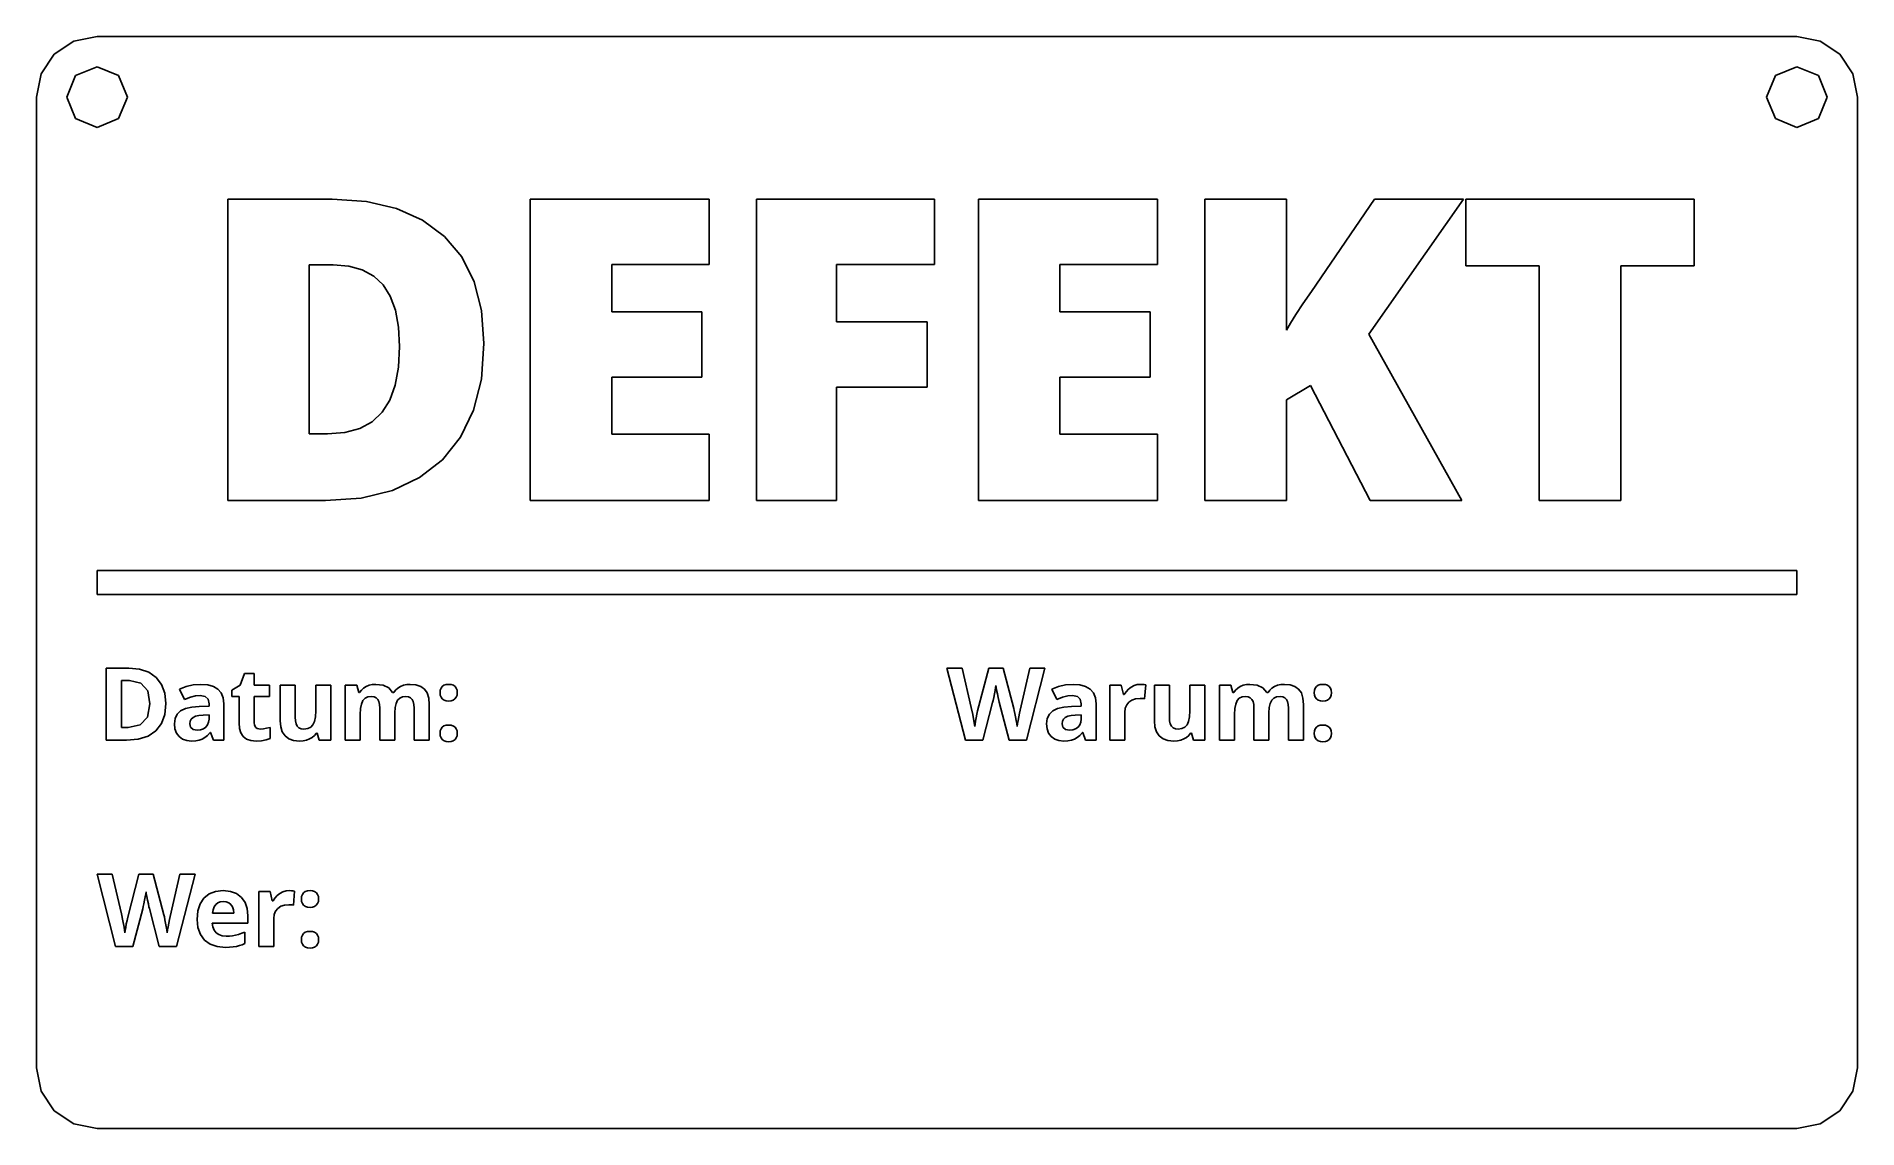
# Model space of a CAD drawing. Header units: metres. Extents: x 0 to 150, y 0 to 90.
import ezdxf

# ---------------------------------------------------------------- set-up
doc = ezdxf.new("R2010")
doc.units = ezdxf.units.M

msp = doc.modelspace()

# ---------------------------------------------------------------- linework, layer by layer
for p, q in [((5, 90), (3.08658, 89.6194)), ((145, 90), (5, 90)), ((146.913, 89.6194), (145, 90)), ((1.46446, 88.5355), (0.3806, 86.9134)), ((3.08658, 89.6194), (1.46446, 88.5355)), ((148.536, 88.5355), (146.913, 89.6194)), ((149.619, 86.9134), (148.536, 88.5355)), ((3.23222, 86.7678), (5, 87.5)), ((5, 87.5), (6.76776, 86.7678)), ((143.232, 86.7678), (145, 87.5)), ((145, 87.5), (146.768, 86.7678)), ((0.3806, 86.9134), (0, 85)), ((2.5, 85), (3.23222, 86.7678)), ((6.76776, 86.7678), (7.5, 85)), ((142.5, 85), (143.232, 86.7678)), ((146.768, 86.7678), (147.5, 85)), ((150, 85), (149.619, 86.9134)), ((0, 85), (0, 5)), ((3.23222, 83.2322), (2.5, 85)), ((7.5, 85), (6.76776, 83.2322)), ((143.232, 83.2322), (142.5, 85)), ((147.5, 85), (146.768, 83.2322)), ((150, 5), (150, 85)), ((4.99998, 82.5), (3.23222, 83.2322)), ((6.76776, 83.2322), (4.99998, 82.5)), ((145, 82.5), (143.232, 83.2322)), ((146.768, 83.2322), (145, 82.5)), ((15.7743, 51.75), (15.7743, 76.582)), ((15.7743, 76.582), (24.3713, 76.582)), ((24.3713, 76.582), (27.1913, 76.3909)), ((40.6776, 51.75), (40.6776, 76.582)), ((40.6776, 76.582), (55.4056, 76.582)), ((55.4056, 76.582), (55.4056, 71.203)), ((59.3066, 51.75), (59.3066, 76.582)), ((59.3066, 76.582), (73.9816, 76.582)), ((73.9816, 76.582), (73.9816, 71.203)), ((77.5985, 51.75), (77.5985, 76.582)), ((77.5985, 76.582), (92.3265, 76.582)), ((92.3265, 76.582), (92.3265, 71.203)), ((96.2245, 51.75), (96.2245, 76.582)), ((96.2245, 76.582), (102.961, 76.582)), ((102.961, 76.582), (102.961, 65.797)), ((105.013, 68.973), (110.22, 76.582)), ((117.551, 76.582), (109.731, 65.457)), ((110.22, 76.582), (117.551, 76.582)), ((117.725, 71.101), (117.725, 76.582)), ((117.725, 76.582), (136.537, 76.582)), ((136.537, 76.582), (136.537, 71.101)), ((27.1913, 76.3909), (29.6703, 75.8175)), ((29.6703, 75.8175), (31.8083, 74.8619)), ((31.8083, 74.8619), (33.6053, 73.524)), ((33.6053, 73.524), (35.029, 71.8257)), ((24.4353, 71.169), (22.4773, 71.169)), ((22.4773, 71.169), (22.4773, 57.248)), ((25.727, 71.0659), (24.4353, 71.169)), ((26.8431, 70.7568), (25.727, 71.0659)), ((27.7835, 70.2414), (26.8431, 70.7568)), ((35.029, 71.8257), (36.0458, 69.7878)), ((55.4056, 71.203), (47.3806, 71.203)), ((47.3806, 71.203), (47.3806, 67.302)), ((73.9816, 71.203), (65.9076, 71.203)), ((65.9076, 71.203), (65.9076, 66.47)), ((92.3265, 71.203), (84.3015, 71.203)), ((84.3015, 71.203), (84.3015, 67.302)), ((123.786, 71.101), (117.725, 71.101)), ((123.786, 51.75), (123.786, 71.101)), ((136.537, 71.101), (130.489, 71.101)), ((130.489, 71.101), (130.489, 51.75)), ((28.5483, 69.52), (27.7835, 70.2414)), ((29.1407, 68.5851), (28.5483, 69.52)), ((36.0458, 69.7878), (36.656, 67.4102)), ((29.5638, 67.4293), (29.1407, 68.5851)), ((103.729, 67.092), (104.307, 67.9593)), ((104.307, 67.9593), (105.013, 68.973)), ((29.8177, 66.0526), (29.5638, 67.4293)), ((29.9023, 64.455), (29.8177, 66.0526)), ((36.656, 67.4102), (36.8593, 64.693)), ((47.3806, 67.302), (54.8116, 67.302)), ((54.8116, 67.302), (54.8116, 61.923)), ((65.9076, 66.47), (73.3536, 66.47)), ((73.3536, 66.47), (73.3536, 61.091)), ((84.3015, 67.302), (91.7325, 67.302)), ((91.7325, 67.302), (91.7325, 61.923)), ((102.961, 65.797), (103.281, 66.3713)), ((103.281, 66.3713), (103.729, 67.092)), ((36.8593, 64.693), (36.6453, 61.7629)), ((109.731, 65.457), (117.415, 51.75)), ((29.8129, 62.7449), (29.9023, 64.455)), ((29.5446, 61.2698), (29.8129, 62.7449)), ((36.6453, 61.7629), (36.0033, 59.1895)), ((54.8116, 61.923), (47.3806, 61.923)), ((47.3806, 61.923), (47.3806, 57.214)), ((91.7325, 61.923), (84.3015, 61.923)), ((84.3015, 61.923), (84.3015, 57.214)), ((28.4713, 59.024), (29.0974, 60.0294)), ((29.0974, 60.0294), (29.5446, 61.2698)), ((73.3536, 61.091), (65.9076, 61.091)), ((65.9076, 61.091), (65.9076, 51.75)), ((104.945, 61.245), (102.961, 60.056)), ((102.961, 60.056), (102.961, 51.75)), ((109.847, 51.75), (104.945, 61.245)), ((27.6542, 58.247), (28.4713, 59.024)), ((36.0033, 59.1895), (34.9333, 56.9729)), ((22.4773, 57.248), (23.9763, 57.248)), ((23.9763, 57.248), (25.4066, 57.359)), ((25.4066, 57.359), (26.6326, 57.692)), ((26.6326, 57.692), (27.6542, 58.247)), ((47.3806, 57.214), (55.4056, 57.214)), ((55.4056, 57.214), (55.4056, 51.75)), ((84.3015, 57.214), (92.3265, 57.214)), ((92.3265, 57.214), (92.3265, 51.75)), ((34.9333, 56.9729), (33.4353, 55.113)), ((33.4353, 55.113), (31.5502, 53.6417)), ((29.3176, 52.5908), (26.7377, 51.9602)), ((31.5502, 53.6417), (29.3176, 52.5908)), ((23.8103, 51.75), (15.7743, 51.75)), ((26.7377, 51.9602), (23.8103, 51.75)), ((55.4056, 51.75), (40.6776, 51.75)), ((65.9076, 51.75), (59.3066, 51.75)), ((92.3265, 51.75), (77.5985, 51.75)), ((102.961, 51.75), (96.2245, 51.75)), ((117.415, 51.75), (109.847, 51.75)), ((130.489, 51.75), (123.786, 51.75)), ((5, 44), (5, 46)), ((5, 46), (145, 46)), ((145, 46), (145, 44)), ((145, 44), (5, 44)), ((5.74799, 32), (5.74799, 37.952)), ((5.74799, 37.952), (7.60699, 37.952)), ((7.60699, 37.952), (8.5011, 37.8664)), ((8.5011, 37.8664), (9.25143, 37.6098)), ((9.25143, 37.6098), (9.85799, 37.182)), ((16.7889, 36.552), (17.1469, 37.511)), ((17.1469, 37.511), (17.9389, 37.511)), ((17.9389, 37.511), (17.9389, 36.544)), ((76.519, 32), (75, 37.952)), ((75, 37.952), (76.239, 37.952)), ((76.239, 37.952), (77.001, 34.702)), ((77.5159, 34.413), (78.439, 37.952)), ((78.439, 37.952), (79.629, 37.952)), ((79.629, 37.952), (80.499, 34.616)), ((81.0159, 34.4864), (81.825, 37.952)), ((83.064, 37.952), (81.549, 32)), ((81.825, 37.952), (83.064, 37.952)), ((7.67299, 36.92), (7.00699, 36.92)), ((7.00699, 36.92), (7.00699, 33.04)), ((8.60577, 36.7067), (7.67299, 36.92)), ((9.16544, 36.0667), (8.60577, 36.7067)), ((9.35199, 35), (9.16544, 36.0667)), ((9.85799, 37.182), (10.3035, 36.6014)), ((10.3035, 36.6014), (10.5709, 35.8851)), ((11.7906, 36.198), (12.3364, 36.4258)), ((12.2056, 35.361), (11.7906, 36.198)), ((12.3364, 36.4258), (12.9204, 36.5624)), ((12.9204, 36.5624), (13.5426, 36.608)), ((13.5426, 36.608), (14.1089, 36.564)), ((14.1089, 36.564), (14.5795, 36.432)), ((14.5795, 36.432), (14.9546, 36.212)), ((14.9546, 36.212), (15.2274, 35.9023)), ((16.1069, 36.138), (16.7889, 36.552)), ((16.1069, 35.614), (16.1069, 36.138)), ((17.9389, 36.544), (19.1919, 36.544)), ((19.1919, 36.544), (19.1919, 35.614)), ((20.0752, 33.592), (20.0752, 36.544)), ((20.0752, 36.544), (21.3142, 36.544)), ((21.3142, 36.544), (21.3142, 33.902)), ((23.0002, 34.416), (23.0002, 36.544)), ((23.0002, 36.544), (24.2392, 36.544)), ((24.2392, 36.544), (24.2392, 32)), ((25.4391, 32), (25.4391, 36.544)), ((25.4391, 36.544), (26.3851, 36.544)), ((26.3851, 36.544), (26.552, 35.942)), ((26.621, 35.942), (26.7617, 36.1354)), ((26.7617, 36.1354), (26.9384, 36.2984)), ((26.9384, 36.2984), (27.1511, 36.431)), ((27.1511, 36.431), (27.3937, 36.5293)), ((27.3937, 36.5293), (27.6591, 36.5883)), ((27.6591, 36.5883), (27.9471, 36.608)), ((27.9471, 36.608), (28.5557, 36.534)), ((28.5557, 36.534), (29.0177, 36.312)), ((29.0177, 36.312), (29.3331, 35.942)), ((29.4421, 35.942), (29.5839, 36.1374)), ((29.5839, 36.1374), (29.7643, 36.3011)), ((29.7643, 36.3011), (29.983, 36.433)), ((29.983, 36.433), (30.2312, 36.5302)), ((30.2312, 36.5302), (30.4995, 36.5885)), ((30.4995, 36.5885), (30.7881, 36.608)), ((30.7881, 36.608), (31.2628, 36.5641)), ((31.2628, 36.5641), (31.6538, 36.4324)), ((31.6538, 36.4324), (31.9611, 36.213)), ((31.9611, 36.213), (32.1822, 35.8974)), ((33.2426, 35.918), (33.2629, 36.1268)), ((33.2629, 36.1268), (33.3239, 36.2984)), ((33.3239, 36.2984), (33.4256, 36.433)), ((33.4256, 36.433), (33.566, 36.5302)), ((33.566, 36.5302), (33.7433, 36.5885)), ((33.7433, 36.5885), (33.9576, 36.608)), ((33.9576, 36.608), (34.1653, 36.5881)), ((34.1653, 36.5881), (34.3394, 36.5284)), ((34.3394, 36.5284), (34.4796, 36.429)), ((34.4796, 36.429), (34.5824, 36.2931)), ((34.5824, 36.2931), (34.644, 36.1228)), ((34.644, 36.1228), (34.6646, 35.918)), ((78.9622, 36.11), (78.905, 35.815)), ((79.0032, 36.3457), (78.9622, 36.11)), ((79.028, 36.522), (79.0032, 36.3457)), ((79.0489, 36.3643), (79.028, 36.522)), ((79.0902, 36.13), (79.0489, 36.3643)), ((79.152, 35.819), (79.0902, 36.13)), ((83.6315, 36.198), (84.1772, 36.4258)), ((84.0465, 35.361), (83.6315, 36.198)), ((84.1772, 36.4258), (84.7612, 36.5624)), ((84.7612, 36.5624), (85.3835, 36.608)), ((85.3835, 36.608), (85.9497, 36.564)), ((85.9497, 36.564), (86.4203, 36.432)), ((86.4203, 36.432), (86.7955, 36.212)), ((86.7955, 36.212), (87.0682, 35.9023)), ((88.4127, 32), (88.4127, 36.544)), ((88.4127, 36.544), (89.3507, 36.544)), ((89.3507, 36.544), (89.5337, 35.759)), ((89.7518, 35.9971), (89.9418, 36.2021)), ((89.9418, 36.2021), (90.1647, 36.374)), ((90.1647, 36.374), (90.411, 36.504)), ((90.411, 36.504), (90.6714, 36.582)), ((90.6714, 36.582), (90.9457, 36.608)), ((90.9457, 36.608), (91.1041, 36.6039)), ((91.1041, 36.6039), (91.2435, 36.5916)), ((91.2435, 36.5916), (91.3637, 36.571)), ((91.3637, 36.571), (91.2707, 35.41)), ((92.0781, 33.592), (92.0781, 36.544)), ((92.0781, 36.544), (93.3171, 36.544)), ((93.3171, 36.544), (93.3171, 33.902)), ((95.0031, 34.416), (95.0031, 36.544)), ((95.0031, 36.544), (96.2421, 36.544)), ((96.2421, 36.544), (96.2421, 32)), ((97.442, 32), (97.442, 36.544)), ((97.442, 36.544), (98.388, 36.544)), ((98.388, 36.544), (98.555, 35.942)), ((98.624, 35.942), (98.7646, 36.1354)), ((98.7646, 36.1354), (98.9413, 36.2984)), ((98.9413, 36.2984), (99.154, 36.431)), ((99.154, 36.431), (99.3967, 36.5293)), ((99.3967, 36.5293), (99.662, 36.5883)), ((99.662, 36.5883), (99.95, 36.608)), ((99.95, 36.608), (100.559, 36.534)), ((100.559, 36.534), (101.021, 36.312)), ((101.021, 36.312), (101.336, 35.942)), ((101.445, 35.942), (101.587, 36.1374)), ((101.587, 36.1374), (101.767, 36.3011)), ((101.767, 36.3011), (101.986, 36.433)), ((101.986, 36.433), (102.234, 36.5302)), ((102.234, 36.5302), (102.502, 36.5885)), ((102.502, 36.5885), (102.791, 36.608)), ((102.791, 36.608), (103.266, 36.5641)), ((103.266, 36.5641), (103.657, 36.4324)), ((103.657, 36.4324), (103.964, 36.213)), ((103.964, 36.213), (104.185, 35.8974)), ((105.245, 35.918), (105.266, 36.1268)), ((105.266, 36.1268), (105.327, 36.2984)), ((105.327, 36.2984), (105.428, 36.433)), ((105.428, 36.433), (105.569, 36.5302)), ((105.569, 36.5302), (105.746, 36.5885)), ((105.746, 36.5885), (105.96, 36.608)), ((105.96, 36.608), (106.168, 36.5881)), ((106.168, 36.5881), (106.342, 36.5284)), ((106.342, 36.5284), (106.482, 36.429)), ((106.482, 36.429), (106.585, 36.2931)), ((106.585, 36.2931), (106.647, 36.1228)), ((106.647, 36.1228), (106.667, 35.918)), ((9.15111, 33.9111), (9.35199, 35)), ((10.66, 35.033), (10.5676, 34.1294)), ((10.5709, 35.8851), (10.66, 35.033)), ((11.8746, 34.416), (12.2736, 34.6089)), ((12.6801, 35.5438), (12.2056, 35.361)), ((12.2736, 34.6089), (12.788, 34.7342)), ((13.1114, 35.6534), (12.6801, 35.5438)), ((12.788, 34.7342), (13.4176, 34.792)), ((13.4996, 35.69), (13.1114, 35.6534)), ((13.4176, 34.792), (14.2146, 34.816)), ((13.8969, 35.6147), (13.4996, 35.69)), ((14.1352, 35.3887), (13.8969, 35.6147)), ((14.2146, 35.012), (14.1352, 35.3887)), ((14.2146, 34.816), (14.2146, 35.012)), ((15.2274, 35.9023), (15.3911, 35.5013)), ((15.3911, 35.5013), (15.4456, 35.009)), ((15.4456, 35.009), (15.4456, 32)), ((16.6999, 35.614), (16.1069, 35.614)), ((16.6999, 33.433), (16.6999, 35.614)), ((19.1919, 35.614), (17.9389, 35.614)), ((17.9389, 35.614), (17.9389, 33.436)), ((26.552, 35.942), (26.621, 35.942)), ((26.7021, 34.6068), (26.6781, 34.126)), ((26.774, 34.9878), (26.7021, 34.6068)), ((26.8941, 35.269), (26.774, 34.9878)), ((27.0678, 35.4623), (26.8941, 35.269)), ((27.2998, 35.5783), (27.0678, 35.4623)), ((27.5901, 35.617), (27.2998, 35.5783)), ((27.8062, 35.5898), (27.5901, 35.617)), ((27.9798, 35.5081), (27.8062, 35.5898)), ((28.1111, 35.372), (27.9798, 35.5081)), ((28.2033, 35.1821), (28.1111, 35.372)), ((28.2586, 34.9378), (28.2033, 35.1821)), ((28.2771, 34.639), (28.2586, 34.9378)), ((28.2771, 32), (28.2771, 34.639)), ((29.3331, 35.942), (29.4421, 35.942)), ((29.5413, 34.6934), (29.5161, 34.267)), ((29.6169, 35.0354), (29.5413, 34.6934)), ((29.7431, 35.293), (29.6169, 35.0354)), ((29.9202, 35.473), (29.7431, 35.293)), ((30.1488, 35.581), (29.9202, 35.473)), ((30.4291, 35.617), (30.1488, 35.581)), ((30.6452, 35.5898), (30.4291, 35.617)), ((30.8188, 35.5081), (30.6452, 35.5898)), ((30.9501, 35.372), (30.8188, 35.5081)), ((31.0423, 35.1821), (30.9501, 35.372)), ((31.0976, 34.9378), (31.0423, 35.1821)), ((31.1161, 34.639), (31.0976, 34.9378)), ((31.1161, 32), (31.1161, 34.639)), ((32.1822, 35.8974), (32.3148, 35.4761)), ((32.3148, 35.4761), (32.3591, 34.949)), ((32.3591, 34.949), (32.3591, 32)), ((33.2634, 35.7126), (33.2426, 35.918)), ((33.3257, 35.5415), (33.2634, 35.7126)), ((33.4296, 35.405), (33.3257, 35.5415)), ((33.5714, 35.3061), (33.4296, 35.405)), ((33.7473, 35.2468), (33.5714, 35.3061)), ((33.9576, 35.227), (33.7473, 35.2468)), ((34.1613, 35.247), (33.9576, 35.227)), ((34.334, 35.307), (34.1613, 35.247)), ((34.4756, 35.407), (34.334, 35.307)), ((34.5806, 35.5442), (34.4756, 35.407)), ((34.6436, 35.7146), (34.5806, 35.5442)), ((34.6646, 35.918), (34.6436, 35.7146)), ((77.001, 34.702), (77.1221, 34.1287)), ((78.754, 35.121), (77.949, 32)), ((78.7943, 35.2901), (78.754, 35.121)), ((78.8447, 35.5214), (78.7943, 35.2901)), ((78.905, 35.815), (78.8447, 35.5214)), ((79.2175, 35.5099), (79.152, 35.819)), ((79.2689, 35.2799), (79.2175, 35.5099)), ((79.306, 35.129), (79.2689, 35.2799)), ((80.114, 32), (79.306, 35.129)), ((80.499, 34.616), (80.5402, 34.4404)), ((83.7155, 34.416), (84.1145, 34.6089)), ((84.5209, 35.5438), (84.0465, 35.361)), ((84.1145, 34.6089), (84.6288, 34.7342)), ((84.9522, 35.6534), (84.5209, 35.5438)), ((84.6288, 34.7342), (85.2585, 34.792)), ((85.3405, 35.69), (84.9522, 35.6534)), ((85.2585, 34.792), (86.0555, 34.816)), ((85.7377, 35.6147), (85.3405, 35.69)), ((85.976, 35.3887), (85.7377, 35.6147)), ((86.0555, 35.012), (85.976, 35.3887)), ((86.0555, 34.816), (86.0555, 35.012)), ((87.0682, 35.9023), (87.2319, 35.5013)), ((87.2319, 35.5013), (87.2865, 35.009)), ((87.2865, 35.009), (87.2865, 32)), ((89.5337, 35.759), (89.5947, 35.759)), ((89.5947, 35.759), (89.7518, 35.9971)), ((89.6884, 34.6354), (89.6517, 34.299)), ((89.7984, 34.9181), (89.6884, 34.6354)), ((89.9817, 35.147), (89.7984, 34.9181)), ((90.2315, 35.3153), (89.9817, 35.147)), ((90.5395, 35.4163), (90.2315, 35.3153)), ((90.9057, 35.45), (90.5395, 35.4163)), ((91.0418, 35.4455), (90.9057, 35.45)), ((91.1635, 35.4322), (91.0418, 35.4455)), ((91.2707, 35.41), (91.1635, 35.4322)), ((98.555, 35.942), (98.624, 35.942)), ((98.705, 34.6068), (98.681, 34.126)), ((98.777, 34.9878), (98.705, 34.6068)), ((98.897, 35.269), (98.777, 34.9878)), ((99.0708, 35.4623), (98.897, 35.269)), ((99.3028, 35.5783), (99.0708, 35.4623)), ((99.593, 35.617), (99.3028, 35.5783)), ((99.8091, 35.5898), (99.593, 35.617)), ((99.9828, 35.5081), (99.8091, 35.5898)), ((100.114, 35.372), (99.9828, 35.5081)), ((100.206, 35.1821), (100.114, 35.372)), ((100.262, 34.9378), (100.206, 35.1821)), ((100.28, 34.639), (100.262, 34.9378)), ((100.28, 32), (100.28, 34.639)), ((101.336, 35.942), (101.445, 35.942)), ((101.544, 34.6934), (101.519, 34.267)), ((101.62, 35.0354), (101.544, 34.6934)), ((101.746, 35.293), (101.62, 35.0354)), ((101.923, 35.473), (101.746, 35.293)), ((102.152, 35.581), (101.923, 35.473)), ((102.432, 35.617), (102.152, 35.581)), ((102.648, 35.5898), (102.432, 35.617)), ((102.822, 35.5081), (102.648, 35.5898)), ((102.953, 35.372), (102.822, 35.5081)), ((103.045, 35.1821), (102.953, 35.372)), ((103.101, 34.9378), (103.045, 35.1821)), ((103.119, 34.639), (103.101, 34.9378)), ((103.119, 32), (103.119, 34.639)), ((104.185, 35.8974), (104.318, 35.4761)), ((104.318, 35.4761), (104.362, 34.949)), ((104.362, 34.949), (104.362, 32)), ((105.266, 35.7126), (105.245, 35.918)), ((105.329, 35.5415), (105.266, 35.7126)), ((105.432, 35.405), (105.329, 35.5415)), ((105.574, 35.3061), (105.432, 35.405)), ((105.75, 35.2468), (105.574, 35.3061)), ((105.96, 35.227), (105.75, 35.2468)), ((106.164, 35.247), (105.96, 35.227)), ((106.337, 35.307), (106.164, 35.247)), ((106.479, 35.407), (106.337, 35.307)), ((106.583, 35.5442), (106.479, 35.407)), ((106.646, 35.7146), (106.583, 35.5442)), ((106.667, 35.918), (106.646, 35.7146)), ((7.00699, 33.04), (7.54399, 33.04)), ((7.54399, 33.04), (8.54843, 33.2578)), ((8.54843, 33.2578), (9.15111, 33.9111)), ((10.2902, 33.3788), (9.82799, 32.781)), ((10.5676, 34.1294), (10.2902, 33.3788)), ((11.3636, 33.36), (11.4204, 33.7955)), ((11.4059, 32.9389), (11.3636, 33.36)), ((11.4204, 33.7955), (11.5908, 34.1476)), ((11.5908, 34.1476), (11.8746, 34.416)), ((12.6655, 33.5722), (12.6356, 33.354)), ((12.6356, 33.354), (12.7038, 33.0695)), ((12.7552, 33.7495), (12.6655, 33.5722)), ((12.7038, 33.0695), (12.9081, 32.8989)), ((12.9046, 33.886), (12.7552, 33.7495)), ((13.1159, 33.985), (12.9046, 33.886)), ((13.3895, 34.0487), (13.1159, 33.985)), ((13.7256, 34.077), (13.3895, 34.0487)), ((14.2146, 34.093), (13.7256, 34.077)), ((13.7566, 32.9496), (13.9516, 33.084)), ((13.9516, 33.084), (14.0977, 33.2635)), ((14.0977, 33.2635), (14.1854, 33.4782)), ((14.1854, 33.4782), (14.2146, 33.728)), ((14.2146, 33.728), (14.2146, 34.093)), ((16.7372, 32.9758), (16.6999, 33.433)), ((17.9389, 33.436), (17.9551, 33.2764)), ((17.9551, 33.2764), (18.0038, 33.1471)), ((18.0038, 33.1471), (18.0849, 33.048)), ((18.0849, 33.048), (18.1926, 32.9785)), ((18.9553, 32.9861), (19.2399, 33.065)), ((19.2399, 33.065), (19.2399, 32.143)), ((20.1199, 33.099), (20.0752, 33.592)), ((20.2539, 32.6893), (20.1199, 33.099)), ((21.3142, 33.902), (21.3333, 33.6031)), ((21.3333, 33.6031), (21.3907, 33.3584)), ((21.3907, 33.3584), (21.4862, 33.168)), ((21.4862, 33.168), (21.6234, 33.0319)), ((21.6234, 33.0319), (21.8058, 32.9502)), ((22.3429, 32.9614), (22.5892, 33.0768)), ((22.5892, 33.0768), (22.7722, 33.269)), ((22.7722, 33.269), (22.8989, 33.5502)), ((22.8989, 33.5502), (22.9749, 33.9325)), ((22.9749, 33.9325), (23.0002, 34.416)), ((26.6781, 34.126), (26.6781, 32)), ((29.5161, 34.267), (29.5161, 32)), ((33.3239, 32.9434), (33.4256, 33.078)), ((33.4256, 33.078), (33.566, 33.1752)), ((33.566, 33.1752), (33.7433, 33.2336)), ((33.7433, 33.2336), (33.9576, 33.253)), ((33.9576, 33.253), (34.1653, 33.2331)), ((34.1653, 33.2331), (34.3394, 33.1734)), ((34.3394, 33.1734), (34.4796, 33.074)), ((34.4796, 33.074), (34.5824, 32.9381)), ((77.1221, 34.1287), (77.2188, 33.6087)), ((77.2188, 33.6087), (77.291, 33.142)), ((77.291, 33.142), (77.3145, 33.325)), ((77.3145, 33.325), (77.3519, 33.5647)), ((77.3519, 33.5647), (77.403, 33.861)), ((77.403, 33.861), (77.4605, 34.1613)), ((77.4605, 34.1613), (77.5159, 34.413)), ((80.5402, 34.4404), (80.5879, 34.2124)), ((80.5879, 34.2124), (80.642, 33.932)), ((80.642, 33.932), (80.6948, 33.6398)), ((80.6948, 33.6398), (80.7384, 33.3764)), ((80.7384, 33.3764), (80.773, 33.142)), ((80.773, 33.142), (80.8057, 33.3713)), ((80.8057, 33.3713), (80.849, 33.6353)), ((80.849, 33.6353), (80.903, 33.934)), ((80.903, 33.934), (80.9612, 34.2304)), ((80.9612, 34.2304), (81.0159, 34.4864)), ((83.2045, 33.36), (83.2612, 33.7955)), ((83.2467, 32.9389), (83.2045, 33.36)), ((83.2612, 33.7955), (83.4316, 34.1476)), ((83.4316, 34.1476), (83.7155, 34.416)), ((84.5063, 33.5722), (84.4765, 33.354)), ((84.4765, 33.354), (84.5446, 33.0695)), ((84.596, 33.7495), (84.5063, 33.5722)), ((84.5446, 33.0695), (84.7489, 32.8989)), ((84.7455, 33.886), (84.596, 33.7495)), ((84.9567, 33.985), (84.7455, 33.886)), ((85.2303, 34.0487), (84.9567, 33.985)), ((85.5665, 34.077), (85.2303, 34.0487)), ((86.0555, 34.093), (85.5665, 34.077)), ((85.5975, 32.9496), (85.7925, 33.084)), ((85.7925, 33.084), (85.9386, 33.2635)), ((85.9386, 33.2635), (86.0262, 33.4782)), ((86.0262, 33.4782), (86.0555, 33.728)), ((86.0555, 33.728), (86.0555, 34.093)), ((89.6517, 34.299), (89.6517, 32)), ((92.1228, 33.099), (92.0781, 33.592)), ((92.2568, 32.6893), (92.1228, 33.099)), ((93.3171, 33.902), (93.3363, 33.6031)), ((93.3363, 33.6031), (93.3936, 33.3584)), ((93.3936, 33.3584), (93.4891, 33.168)), ((93.4891, 33.168), (93.6264, 33.0319)), ((93.6264, 33.0319), (93.8087, 32.9502)), ((94.3458, 32.9614), (94.5921, 33.0768)), ((94.5921, 33.0768), (94.7751, 33.269)), ((94.7751, 33.269), (94.9018, 33.5502)), ((94.9018, 33.5502), (94.9778, 33.9325)), ((94.9778, 33.9325), (95.0031, 34.416)), ((98.681, 34.126), (98.681, 32)), ((101.519, 34.267), (101.519, 32)), ((105.327, 32.9434), (105.428, 33.078)), ((105.428, 33.078), (105.569, 33.1752)), ((105.569, 33.1752), (105.746, 33.2336)), ((105.746, 33.2336), (105.96, 33.253)), ((105.96, 33.253), (106.168, 33.2331)), ((106.168, 33.2331), (106.342, 33.1734)), ((106.342, 33.1734), (106.482, 33.074)), ((106.482, 33.074), (106.585, 32.9381)), ((7.424, 32), (5.74799, 32)), ((8.38977, 32.0868), (7.424, 32)), ((9.1911, 32.3471), (8.38977, 32.0868)), ((9.82799, 32.781), (9.1911, 32.3471)), ((11.5325, 32.5876), (11.4059, 32.9389)), ((11.7436, 32.306), (11.5325, 32.5876)), ((12.0282, 32.1004), (11.7436, 32.306)), ((12.3752, 31.9771), (12.0282, 32.1004)), ((12.7846, 31.936), (12.3752, 31.9771)), ((13.1206, 31.9529), (12.7846, 31.936)), ((12.9081, 32.8989), (13.2486, 32.842)), ((13.4113, 32.0036), (13.1206, 31.9529)), ((13.2486, 32.842), (13.5223, 32.8689)), ((13.6566, 32.088), (13.4113, 32.0036)), ((13.5223, 32.8689), (13.7566, 32.9496)), ((13.8779, 32.2168), (13.6566, 32.088)), ((14.0949, 32.3991), (13.8779, 32.2168)), ((14.3076, 32.635), (14.0949, 32.3991)), ((14.3406, 32.635), (14.3076, 32.635)), ((14.5796, 32), (14.3406, 32.635)), ((15.4456, 32), (14.5796, 32)), ((16.8492, 32.6014), (16.7372, 32.9758)), ((17.0359, 32.31), (16.8492, 32.6014)), ((17.3051, 32.1022), (17.0359, 32.31)), ((17.6634, 31.9776), (17.3051, 32.1022)), ((18.1109, 31.936), (17.6634, 31.9776)), ((18.5336, 31.959), (18.1109, 31.936)), ((18.1926, 32.9785), (18.3213, 32.9369)), ((18.3213, 32.9369), (18.4709, 32.923)), ((18.4709, 32.923), (18.699, 32.9388)), ((18.91, 32.028), (18.5336, 31.959)), ((18.699, 32.9388), (18.9553, 32.9861)), ((19.2399, 32.143), (18.91, 32.028)), ((20.4772, 32.363), (20.2539, 32.6893)), ((20.7892, 32.1258), (20.4772, 32.363)), ((21.1879, 31.9835), (20.7892, 32.1258)), ((21.6732, 31.936), (21.1879, 31.9835)), ((21.9701, 31.9551), (21.6732, 31.936)), ((21.8058, 32.9502), (22.0332, 32.923)), ((22.2448, 32.0124), (21.9701, 31.9551)), ((22.0332, 32.923), (22.3429, 32.9614)), ((22.4972, 32.108), (22.2448, 32.0124)), ((22.7208, 32.2393), (22.4972, 32.108)), ((22.9074, 32.4027), (22.7208, 32.2393)), ((23.0572, 32.598), (22.9074, 32.4027)), ((23.1222, 32.598), (23.0572, 32.598)), ((23.2892, 32), (23.1222, 32.598)), ((24.2392, 32), (23.2892, 32)), ((26.6781, 32), (25.4391, 32)), ((29.5161, 32), (28.2771, 32)), ((32.3591, 32), (31.1161, 32)), ((33.2426, 32.563), (33.2629, 32.7718)), ((33.2634, 32.3595), (33.2426, 32.563)), ((33.2629, 32.7718), (33.3239, 32.9434)), ((33.3257, 32.1892), (33.2634, 32.3595)), ((33.4296, 32.052), (33.3257, 32.1892)), ((33.5714, 31.952), (33.4296, 32.052)), ((33.7473, 31.892), (33.5714, 31.952)), ((33.9576, 31.872), (33.7473, 31.892)), ((34.1633, 31.8926), (33.9576, 31.872)), ((34.3367, 31.9542), (34.1633, 31.8926)), ((34.4776, 32.057), (34.3367, 31.9542)), ((34.5815, 32.1954), (34.4776, 32.057)), ((34.6438, 32.3641), (34.5815, 32.1954)), ((34.5824, 32.9381), (34.644, 32.7678)), ((34.6646, 32.563), (34.6438, 32.3641)), ((34.644, 32.7678), (34.6646, 32.563)), ((77.949, 32), (76.519, 32)), ((81.549, 32), (80.114, 32)), ((83.3734, 32.5876), (83.2467, 32.9389)), ((83.5845, 32.306), (83.3734, 32.5876)), ((83.869, 32.1004), (83.5845, 32.306)), ((84.216, 31.9771), (83.869, 32.1004)), ((84.6255, 31.936), (84.216, 31.9771)), ((84.9615, 31.9529), (84.6255, 31.936)), ((84.7489, 32.8989), (85.0895, 32.842)), ((85.2521, 32.0036), (84.9615, 31.9529)), ((85.0895, 32.842), (85.3631, 32.8689)), ((85.4975, 32.088), (85.2521, 32.0036)), ((85.3631, 32.8689), (85.5975, 32.9496)), ((85.7187, 32.2168), (85.4975, 32.088)), ((85.9357, 32.3991), (85.7187, 32.2168)), ((86.1485, 32.635), (85.9357, 32.3991)), ((86.1815, 32.635), (86.1485, 32.635)), ((86.4205, 32), (86.1815, 32.635)), ((87.2865, 32), (86.4205, 32)), ((89.6517, 32), (88.4127, 32)), ((92.4801, 32.363), (92.2568, 32.6893)), ((92.7921, 32.1258), (92.4801, 32.363)), ((93.1908, 31.9835), (92.7921, 32.1258)), ((93.6761, 31.936), (93.1908, 31.9835)), ((93.973, 31.9551), (93.6761, 31.936)), ((93.8087, 32.9502), (94.0361, 32.923)), ((94.2477, 32.0124), (93.973, 31.9551)), ((94.0361, 32.923), (94.3458, 32.9614)), ((94.5001, 32.108), (94.2477, 32.0124)), ((94.7237, 32.2393), (94.5001, 32.108)), ((94.9104, 32.4027), (94.7237, 32.2393)), ((95.0601, 32.598), (94.9104, 32.4027)), ((95.1251, 32.598), (95.0601, 32.598)), ((95.2921, 32), (95.1251, 32.598)), ((96.2421, 32), (95.2921, 32)), ((98.681, 32), (97.442, 32)), ((101.519, 32), (100.28, 32)), ((104.362, 32), (103.119, 32)), ((105.245, 32.563), (105.266, 32.7718)), ((105.266, 32.3595), (105.245, 32.563)), ((105.266, 32.7718), (105.327, 32.9434)), ((105.329, 32.1892), (105.266, 32.3595)), ((105.432, 32.052), (105.329, 32.1892)), ((105.574, 31.952), (105.432, 32.052)), ((105.75, 31.892), (105.574, 31.952)), ((105.96, 31.872), (105.75, 31.892)), ((106.166, 31.8926), (105.96, 31.872)), ((106.34, 31.9542), (106.166, 31.8926)), ((106.48, 32.057), (106.34, 31.9542)), ((106.584, 32.1954), (106.48, 32.057)), ((106.647, 32.3641), (106.584, 32.1954)), ((106.585, 32.9381), (106.647, 32.7678)), ((106.647, 32.7678), (106.667, 32.563)), ((106.667, 32.563), (106.647, 32.3641)), ((6.519, 15), (5, 20.952)), ((5, 20.952), (6.239, 20.952)), ((6.239, 20.952), (7.00099, 17.702)), ((7.51588, 17.413), (8.439, 20.952)), ((8.439, 20.952), (9.629, 20.952)), ((9.028, 19.522), (9.00322, 19.3457)), ((9.04887, 19.3643), (9.028, 19.522)), ((9.629, 20.952), (10.499, 17.616)), ((11.0159, 17.4864), (11.825, 20.952)), ((13.064, 20.952), (11.549, 15)), ((11.825, 20.952), (13.064, 20.952)), ((14.232, 19.3329), (14.7597, 19.5392)), ((14.7597, 19.5392), (15.3845, 19.608)), ((15.3845, 19.608), (15.9808, 19.5467)), ((15.9808, 19.5467), (16.4818, 19.3627)), ((18.3062, 15), (18.3062, 19.544)), ((18.3062, 19.544), (19.2442, 19.544)), ((19.2442, 19.544), (19.4272, 18.759)), ((20.0582, 19.374), (20.3046, 19.504)), ((20.3046, 19.504), (20.5649, 19.582)), ((20.5649, 19.582), (20.8392, 19.608)), ((20.8392, 19.608), (20.9977, 19.6039)), ((20.9977, 19.6039), (21.137, 19.5916)), ((21.137, 19.5916), (21.2572, 19.571)), ((21.2572, 19.571), (21.1642, 18.41)), ((22.0037, 19.433), (22.1441, 19.5302)), ((22.1441, 19.5302), (22.3215, 19.5885)), ((22.3215, 19.5885), (22.5357, 19.608)), ((22.5357, 19.608), (22.7435, 19.5881)), ((22.7435, 19.5881), (22.9175, 19.5284)), ((22.9175, 19.5284), (23.0577, 19.429)), ((8.754, 18.121), (7.94899, 15)), ((8.79433, 18.2901), (8.754, 18.121)), ((8.84467, 18.5214), (8.79433, 18.2901)), ((8.905, 18.815), (8.84467, 18.5214)), ((8.96222, 19.11), (8.905, 18.815)), ((9.00322, 19.3457), (8.96222, 19.11)), ((9.09021, 19.13), (9.04887, 19.3643)), ((9.15199, 18.819), (9.09021, 19.13)), ((9.21754, 18.5099), (9.15199, 18.819)), ((9.26888, 18.2799), (9.21754, 18.5099)), ((9.306, 18.129), (9.26888, 18.2799)), ((10.114, 15), (9.306, 18.129)), ((13.293, 17.9357), (13.4837, 18.5193)), ((13.4837, 18.5193), (13.8015, 18.989)), ((13.8015, 18.989), (14.232, 19.3329)), ((14.5567, 18.0391), (14.5135, 17.752)), ((14.6423, 18.2791), (14.5567, 18.0391)), ((14.7705, 18.472), (14.6423, 18.2791)), ((14.9396, 18.6131), (14.7705, 18.472)), ((15.1469, 18.6978), (14.9396, 18.6131)), ((15.3925, 18.726), (15.1469, 18.6978)), ((15.6389, 18.6978), (15.3925, 18.726)), ((15.8489, 18.6131), (15.6389, 18.6978)), ((16.0225, 18.472), (15.8489, 18.6131)), ((16.1528, 18.2791), (16.0225, 18.472)), ((16.2331, 18.0391), (16.1528, 18.2791)), ((16.2635, 17.752), (16.2331, 18.0391)), ((16.4818, 19.3627), (16.8875, 19.056)), ((16.8875, 19.056), (17.1864, 18.6418)), ((17.1864, 18.6418), (17.3657, 18.1338)), ((17.3657, 18.1338), (17.4255, 17.532)), ((19.4272, 18.759), (19.4882, 18.759)), ((19.4882, 18.759), (19.6454, 18.9971)), ((19.6454, 18.9971), (19.8354, 19.2021)), ((19.8752, 18.147), (19.6919, 17.9181)), ((19.8354, 19.2021), (20.0582, 19.374)), ((20.125, 18.3153), (19.8752, 18.147)), ((20.433, 18.4163), (20.125, 18.3153)), ((20.7992, 18.45), (20.433, 18.4163)), ((20.9353, 18.4455), (20.7992, 18.45)), ((21.057, 18.4322), (20.9353, 18.4455)), ((21.1642, 18.41), (21.057, 18.4322)), ((21.8207, 18.918), (21.841, 19.1268)), ((21.8415, 18.7126), (21.8207, 18.918)), ((21.841, 19.1268), (21.902, 19.2984)), ((21.9038, 18.5415), (21.8415, 18.7126)), ((21.902, 19.2984), (22.0037, 19.433)), ((22.0077, 18.405), (21.9038, 18.5415)), ((22.1495, 18.3061), (22.0077, 18.405)), ((22.3255, 18.2468), (22.1495, 18.3061)), ((22.5357, 18.227), (22.3255, 18.2468)), ((22.7395, 18.247), (22.5357, 18.227)), ((22.9121, 18.307), (22.7395, 18.247)), ((23.0537, 18.407), (22.9121, 18.307)), ((23.1587, 18.5442), (23.0537, 18.407)), ((23.0577, 19.429), (23.1605, 19.2931)), ((23.2217, 18.7146), (23.1587, 18.5442)), ((23.1605, 19.2931), (23.2221, 19.1228)), ((23.2427, 18.918), (23.2217, 18.7146)), ((23.2221, 19.1228), (23.2427, 18.918)), ((7.00099, 17.702), (7.1221, 17.1287)), ((7.1221, 17.1287), (7.21877, 16.6087)), ((7.21877, 16.6087), (7.29099, 16.142)), ((7.31454, 16.325), (7.35188, 16.5647)), ((7.35188, 16.5647), (7.403, 16.861)), ((7.403, 16.861), (7.46054, 17.1613)), ((7.46054, 17.1613), (7.51588, 17.413)), ((10.499, 17.616), (10.5402, 17.4404)), ((10.5402, 17.4404), (10.5879, 17.2124)), ((10.5879, 17.2124), (10.642, 16.932)), ((10.642, 16.932), (10.6948, 16.6398)), ((10.6948, 16.6398), (10.7384, 16.3764)), ((10.8057, 16.3713), (10.849, 16.6353)), ((10.849, 16.6353), (10.903, 16.934)), ((10.903, 16.934), (10.9612, 17.2304)), ((10.9612, 17.2304), (11.0159, 17.4864)), ((13.2295, 17.238), (13.293, 17.9357)), ((13.2982, 16.5596), (13.2295, 17.238)), ((13.5046, 15.9922), (13.2982, 16.5596)), ((17.4255, 16.927), (14.4845, 16.927)), ((14.4845, 16.927), (14.5282, 16.6156)), ((14.5135, 17.752), (16.2635, 17.752)), ((14.5282, 16.6156), (14.6329, 16.3532)), ((17.4255, 17.532), (17.4255, 16.927)), ((19.5819, 17.6354), (19.5452, 17.299)), ((19.5452, 17.299), (19.5452, 15)), ((19.6919, 17.9181), (19.5819, 17.6354)), ((7.94899, 15), (6.519, 15)), ((7.29099, 16.142), (7.31454, 16.325)), ((11.549, 15), (10.114, 15)), ((10.7384, 16.3764), (10.773, 16.142)), ((10.773, 16.142), (10.8057, 16.3713)), ((13.8485, 15.536), (13.5046, 15.9922)), ((14.3151, 15.2027), (13.8485, 15.536)), ((14.8885, 15.0027), (14.3151, 15.2027)), ((14.6329, 16.3532), (14.7985, 16.14)), ((14.7985, 16.14), (15.0207, 15.9833)), ((15.5685, 14.936), (14.8885, 15.0027)), ((15.0207, 15.9833), (15.2953, 15.8893)), ((15.2953, 15.8893), (15.6225, 15.858)), ((15.6225, 15.858), (15.8927, 15.867)), ((15.8927, 15.867), (16.1527, 15.894)), ((16.1527, 15.894), (16.4025, 15.939)), ((16.4725, 15.014), (16.2071, 14.9707)), ((16.4025, 15.939), (16.6508, 16.0043)), ((16.7148, 15.0752), (16.4725, 15.014)), ((16.6508, 16.0043), (16.9065, 16.091)), ((16.9471, 15.1549), (16.7148, 15.0752)), ((16.9065, 16.091), (17.1695, 16.199)), ((17.1695, 15.253), (16.9471, 15.1549)), ((17.1695, 16.199), (17.1695, 15.253)), ((19.5452, 15), (18.3062, 15)), ((21.8207, 15.563), (21.841, 15.7718)), ((21.8415, 15.3595), (21.8207, 15.563)), ((21.841, 15.7718), (21.902, 15.9434)), ((21.9038, 15.1892), (21.8415, 15.3595)), ((21.902, 15.9434), (22.0037, 16.078)), ((22.0077, 15.052), (21.9038, 15.1892)), ((22.0037, 16.078), (22.1441, 16.1752)), ((22.1495, 14.952), (22.0077, 15.052)), ((22.1441, 16.1752), (22.3215, 16.2336)), ((22.3215, 16.2336), (22.5357, 16.253)), ((22.5357, 16.253), (22.7435, 16.2331)), ((22.7435, 16.2331), (22.9175, 16.1734)), ((23.0557, 15.057), (22.9148, 14.9542)), ((22.9175, 16.1734), (23.0577, 16.074)), ((23.1596, 15.1954), (23.0557, 15.057)), ((23.0577, 16.074), (23.1605, 15.9381)), ((23.2219, 15.3641), (23.1596, 15.1954)), ((23.1605, 15.9381), (23.2221, 15.7678)), ((23.2427, 15.563), (23.2219, 15.3641)), ((23.2221, 15.7678), (23.2427, 15.563)), ((15.9058, 14.9447), (15.5685, 14.936)), ((16.2071, 14.9707), (15.9058, 14.9447)), ((22.3255, 14.892), (22.1495, 14.952)), ((22.5357, 14.872), (22.3255, 14.892)), ((22.7415, 14.8926), (22.5357, 14.872)), ((22.9148, 14.9542), (22.7415, 14.8926)), ((0, 5), (0.3806, 3.08658)), ((149.619, 3.08658), (150, 5)), ((0.3806, 3.08658), (1.46446, 1.46446)), ((148.536, 1.46446), (149.619, 3.08658)), ((1.46446, 1.46446), (3.08658, 0.3806)), ((3.08658, 0.3806), (4.99998, 0)), ((4.99998, 0), (145, 0)), ((145, 0), (146.913, 0.3806)), ((146.913, 0.3806), (148.536, 1.46446))]:
    msp.add_line(p, q)

doc.saveas('drawing.dxf')
